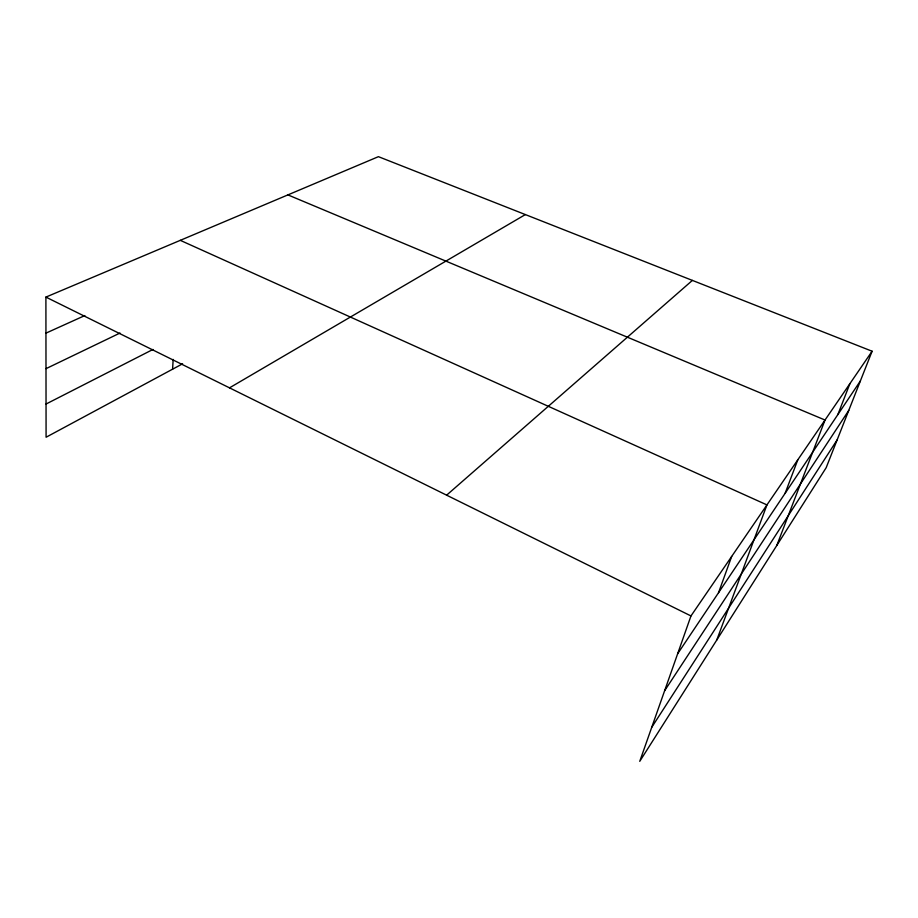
<?xml version="1.0" encoding="UTF-8"?>
<svg xmlns="http://www.w3.org/2000/svg" width="918" height="918" viewBox="0 0 918 918"><rect width="100%" height="100%" fill="white"/><g stroke="black" fill="none" stroke-linecap="round" stroke-linejoin="round"><path stroke-width="1.38" d="M172.584 369.197L173.169 359.431M872.1 351.227L690.967 615.944L639.754 761.332L826.177 467.687L872.1 351.227L378.423 156.668L45.9 297.099L46.084 437.232L182.602 363.803M718.507 592.764L731.68 556.446M716.786 639.995L766.943 504.9L180.295 240.344M785.131 493.287L797.799 459.815M776.8 545.464L825.03 420.031L287.896 194.891M837.859 414.569L849.907 383.655M651.746 727.297L837.147 439.883M664.621 690.749L848.771 410.403M677.645 653.765L860.384 380.947M446.63 495.169L692.379 280.403M229.5 387.855L525.371 214.571M46.038 404.035L152.95 349.46M45.992 368.669L120.006 333.039M45.946 333.142L84.835 315.562M45.9 297.099L690.967 615.944"/></g></svg>
